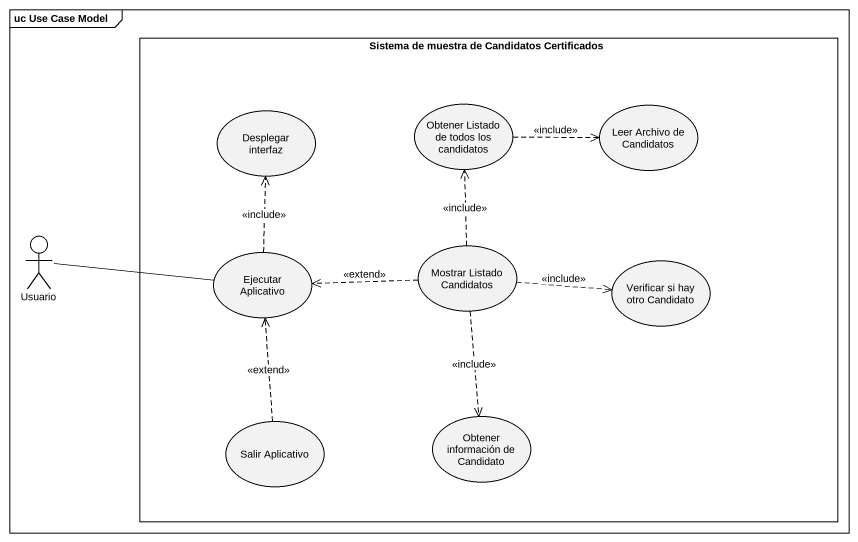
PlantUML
@startuml
mainframe uc Use Case Model
rectangle "Sistema de muestra de Candidatos Certificados" as Sistema_de_muestra_de {
  usecase "Desplegar interfaz" as Desplegar_interfaz
  usecase "Obtener Listado de todos los candidatos" as Obtener_Listado_de_todos
  usecase "Leer Archivo de Candidatos" as Leer_Archivo_de_Candidatos
  usecase "Ejecutar Aplicativo" as Ejecutar_Aplicativo
  usecase "Mostrar Listado Candidatos" as Mostrar_Listado_Candidatos
  usecase "Verificar si hay otro Candidato" as Verificar_si_hay_otro
  usecase "Salir Aplicativo" as Salir_Aplicativo
  usecase "Obtener información de Candidato" as Obtener_información_de
}
actor Usuario
Obtener_Listado_de_todos .right.> Leer_Archivo_de_Candidatos : <<include>>
Usuario -right- Ejecutar_Aplicativo
Ejecutar_Aplicativo .up.> Desplegar_interfaz : <<include>>
Mostrar_Listado_Candidatos .up.> Obtener_Listado_de_todos : <<include>>
Mostrar_Listado_Candidatos .left.> Ejecutar_Aplicativo : <<extend>>
Mostrar_Listado_Candidatos .right.> Verificar_si_hay_otro : <<include>>
Mostrar_Listado_Candidatos ..> Obtener_información_de : <<include>>
Salir_Aplicativo .up.> Ejecutar_Aplicativo : <<extend>>
@enduml
